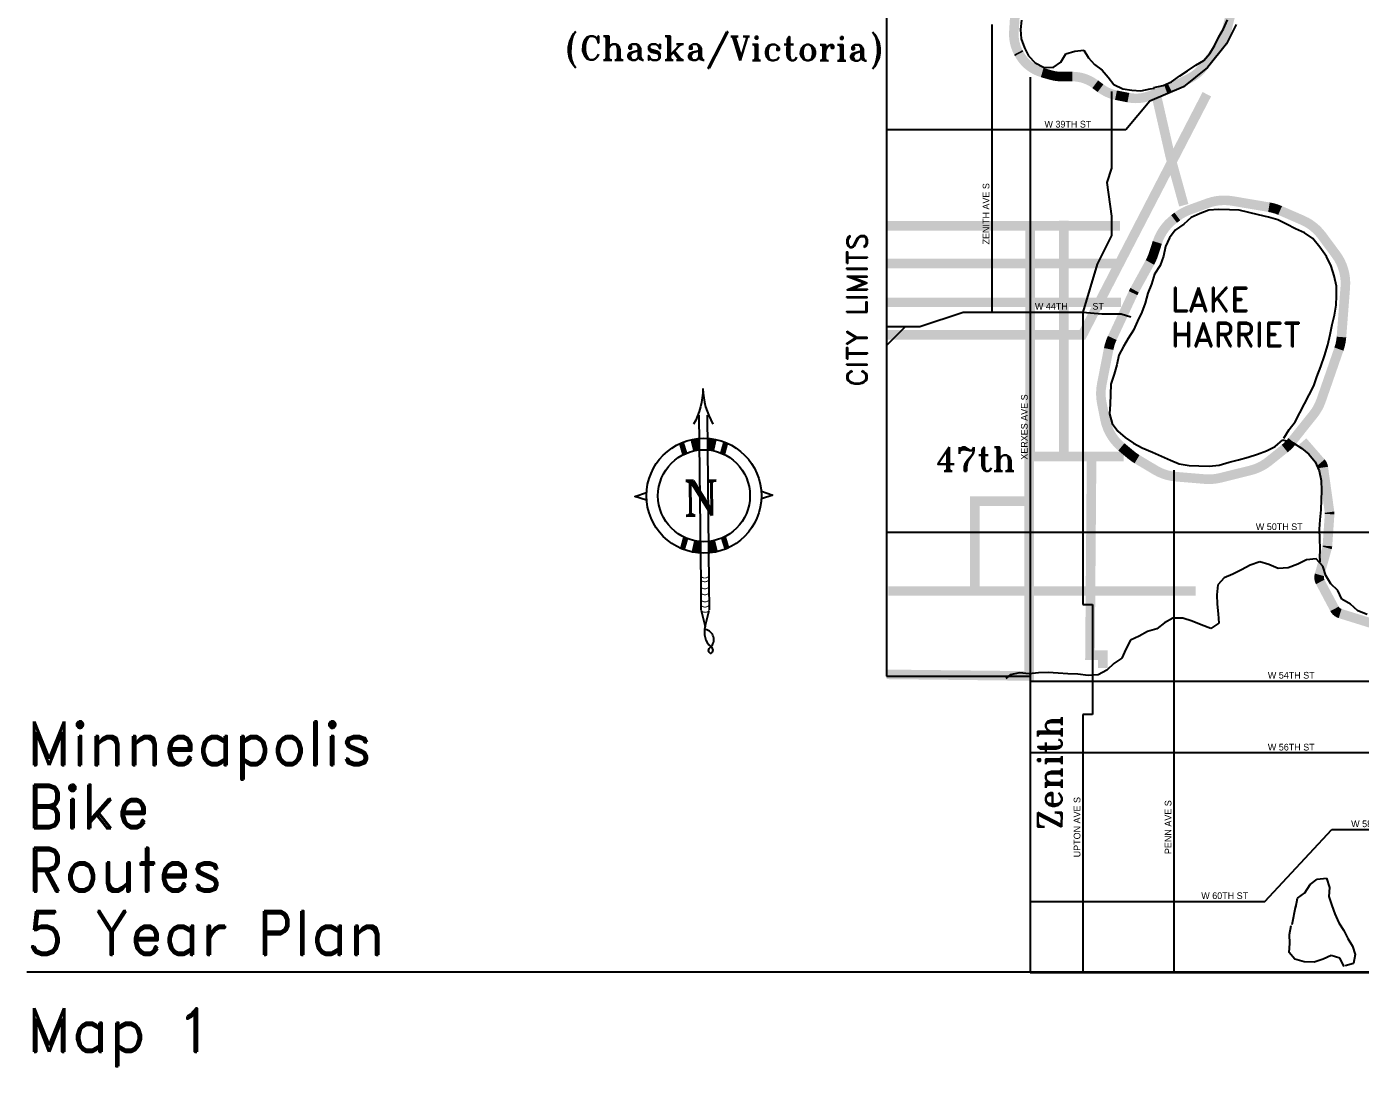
# Model space of a CAD drawing. Extents: x -40594 to -8643, y -6125 to 29389.
# Drawn here: x -40594 to -26678, y -5582 to 5266 of the extents above; entities that cross this region are included whole.
import ezdxf
from ezdxf.enums import TextEntityAlignment as Align

# ---------------------------------------------------------------- set-up
doc = ezdxf.new("R2010")
doc.units = 0
doc.header["$MEASUREMENT"] = 0
doc.linetypes.add('Long dash', pattern=[1.5, 1, -0.5])
for name, color, linetype in [('1', 254, 'Continuous'), ('2', 253, 'Continuous'), ('3', 252, 'Continuous'), ('4', 251, 'Continuous'), ('Markers', 7, 'Continuous'), ('New', 2, 'Long dash'), ('PB', 2, 'Continuous')]:
    doc.layers.add(name, color=color, linetype=linetype)
doc.styles.add('Roman', font='romant.shx')
doc.styles.add('Roman Duplex', font='romand.shx')
doc.styles.add('Roman Triplex', font='romant.shx')
doc.styles.add('Title', font='romand.shx')

# ---------------------------------------------------------------- blocks, each defined once
blk = doc.blocks.new('North Arrow')
for p, q in [((0.1117368033821879, 0.7456927626089351), (0.4867368033821879, 0.6206927626089351)), ((0.4867368033821879, 0.6206927626089351), (0.1117368033821879, 0.4956927626089351))]:
    blk.add_line(p, q)
for points in [[(-1.763263196617812, 4.120692762608935, -0.1272709034664243), (-2.078170019848958, 2.955316409399794, -0.1272709034664243)], [(-1.763263196617812, 4.120692762608935, 0.1272709034664243), (-1.448356373386666, 2.955316409399794, 0.1272709034664243)], [(-1.763292875987489, -3.641270331636269, 0.3086792898582995), (-1.583684914371604, -4.309104521632675, -0.5542135451342138), (-1.600165412448881, -4.527110999676442, -0.604469241341405), (-1.600165412448881, -4.321094877925083, 0.6054102846416494), (-1.755082094375267, -3.738472565353119, 0.6054102846416494)]]:
    blk.add_lwpolyline(points, format="xyb")
for points in [[(-1.900715128498419, 3.245692762608935), (-1.900715128498419, -2.254307237391065)], [(-1.637896963327208, 3.245692762608935), (-1.637896963327208, -2.254307237391065)], [(-3.638263196617812, 0.4956927626089351), (-4.013263196617812, 0.6206927626089351), (-3.638263196617812, 0.7456927626089351)], [(-1.900715128498419, -2.254307237391065), (-1.900715128498419, -3.106970915456119)], [(-1.637896963327208, -2.254307237391065), (-1.637896963327208, -3.106970915456119)], [(-1.89377034477428, -3.119351023879806), (-1.763292875987489, -3.641270331636269), (-1.632815407200695, -3.119351023879806)]]:
    blk.add_lwpolyline(points)
at = {"const_width": 0.03}
for points in [[(-1.89377034477428, -2.002534927132516, 0.4658251369800941), (-1.632815407200695, -2.002534927132516, 0.4658251369800941)], [(-1.89377034477428, -2.124381257407746, 0.4658251369800941), (-1.632815407200695, -2.124381257407746, 0.4658251369800941)], [(-1.89377034477428, -2.35504222488064, 0.4658251369800941), (-1.632815407200695, -2.35504222488064, 0.4658251369800941)], [(-1.89377034477428, -2.549214451736353, 0.4658251369800941), (-1.632815407200695, -2.549214451736353, 0.4658251369800941)], [(-1.89377034477428, -2.779875419209247, 0.4658251369800941), (-1.632815407200695, -2.779875419209247, 0.4658251369800941)], [(-1.89377034477428, -2.949939013871466, 0.4658251369800941), (-1.632815407200695, -2.949939013871466, 0.4658251369800941)], [(-1.89377034477428, -3.120002608533684, 0.4658251369800941), (-1.632815407200695, -3.120002608533684, 0.4658251369800941)]]:
    blk.add_lwpolyline(points, format="xyb", dxfattribs=at)
for radius in [1.875, 1.5]:
    blk.add_circle((-1.763263196617812, 0.6206927626089351), radius)
for points in [[(-2.561617011151334, 2.316449553626894), (-2.396589551449901, 2.375314808108693), (-2.459112841594518, 1.951231791949497), (-2.28813078283169, 2.018958482589846)], [(-2.185626613274874, 2.443674458474653), (-1.900231186832444, 2.486082760090573), (-2.10013558389346, 2.078456696797256), (-1.900231186832444, 2.095546609388745)], [(-1.329865662451976, 2.443674458474653), (-1.615261088894403, 2.486082760090573), (-1.415356691833388, 2.078456696797256), (-1.615261088894403, 2.095546609388745)], [(-0.9538752645755117, 2.316449553626894), (-1.118902724276946, 2.375314808108693), (-1.056379434132332, 1.951231791949497), (-1.227361492895156, 2.018958482589846)], [(-2.561617011151334, -1.074948656195458), (-2.396589551449901, -1.133813910677257), (-2.459112841594518, -0.7097308945180609), (-2.28813078283169, -0.7774575851584098)], [(-2.185626613274874, -1.202173561043217), (-1.900231186832444, -1.244581862659137), (-2.10013558389346, -0.8369557993658194), (-1.900231186832444, -0.8540457119573093)], [(-1.329865662451976, -1.202173561043217), (-1.615261088894403, -1.244581862659137), (-1.415356691833388, -0.8369557993658194), (-1.615261088894403, -0.8540457119573093)], [(-0.9538752645755117, -1.074948656195458), (-1.118902724276946, -1.133813910677257), (-1.056379434132332, -0.7097308945180609), (-1.227361492895156, -0.7774575851584098)]]:
    blk.add_solid(points)
at = {"style": 'Roman'}
blk.add_text('N', height=1.133040386745102, dxfattribs=at).set_placement((-2.451145572175578, -0.02432391795820443), (-1.264150881299758, -0.02432391795820443), align=Align.ALIGNED)

msp = doc.modelspace()

# ---------------------------------------------------------------- linework, layer by layer
at = {"layer": '1'}
for p, q in [((-30212.81161489987, 5332.312281618943), (-30223.6522920047, 5235.348721452221)), ((-28107.52497231578, 5243.602670391152), (-28065.44031809116, 5337.31255783185)), ((-30223.6522920047, 5235.348721452221), (-30216.713867088, 5139.989218932555)), ((-28197.06979668282, 5073.425842054348), (-28152.83464217216, 5160.669532691161)), ((-28152.83464217216, 5160.669532691161), (-28107.52497231578, 5243.602670391152)), ((-30216.713867088, 5139.989218932555), (-30180.68270013484, 5046.764785955871)), ((-30180.68270013484, 5046.764785955871), (-30139.79784419368, 4961.079228135575)), ((-29749.74534141697, 4981.284867679864), (-29657.06367709281, 5011.390402089804)), ((-29657.06367709281, 5011.390402089804), (-29563.8572466497, 5021.023932938293)), ((-29563.8572466497, 5021.023932938293), (-29515.96526224535, 4940.720871610043)), ((-28248.84713293766, 4986.187294998559), (-28197.06979668282, 5073.425842054348)), ((-30139.79784419368, 4961.079228135575), (-30070.35052331468, 4889.919834408065)), ((-30070.35052331468, 4889.919834408065), (-29982.56994240364, 4842.99067616156)), ((-29883.98432205628, 4840.768533139872), (-29803.67574974836, 4896.741426555862)), ((-29803.67574974836, 4896.741426555862), (-29749.74534141697, 4981.284867679864)), ((-29515.96526224535, 4940.720871610043), (-29451.90447924348, 4870.642606403871)), ((-29451.90447924348, 4870.642606403871), (-29370.59560611599, 4813.482038859685)), ((-28392.76997803973, 4865.071755262084), (-28310.31127284442, 4914.039724606744)), ((-28310.31127284442, 4914.039724606744), (-28248.84713293766, 4986.187294998559)), ((-29982.56994240364, 4842.99067616156), (-29883.98432205628, 4840.768533139872)), ((-29370.59560611599, 4813.482038859685), (-29310.30885317538, 4739.096527304482)), ((-29310.30885317538, 4739.096527304482), (-29250.0232024307, 4663.094833946954)), ((-28648.24500517086, 4691.775722103092), (-28563.08311127359, 4754.748763408032)), ((-28563.08311127359, 4754.748763408032), (-28480.62293648371, 4805.871641822465)), ((-28480.62293648371, 4805.871641822465), (-28392.76997803973, 4865.071755262084)), ((-29250.0232024307, 4663.094833946954), (-29156.85424664931, 4617.778183516326)), ((-29156.85424664931, 4617.778183516326), (-29063.66324694925, 4604.785169132239)), ((-29063.66324694925, 4604.785169132239), (-28966.6985845866, 4595.560673829736)), ((-28966.6985845866, 4595.560673829736), (-28872.40624943978, 4617.584197032109)), ((-28872.40624943978, 4617.584197032109), (-28824.99273892519, 4625.632774963036)), ((-28831.99215201685, 4631.563551087278), (-28736.62309713244, 4652.508884957479)), ((-28736.62309713244, 4652.508884957479), (-28648.24500517086, 4691.775722103092)), ((-28257.31356959621, 3350.996440870913), (-28350.45733905309, 3316.570361442205)), ((-28157.17940012788, 3358.503242605952), (-28257.31356959621, 3350.996440870913)), ((-28044.12869487135, 3353.624269302469), (-28157.17940012788, 3358.503242605952)), ((-27943.45956988167, 3349.825693970852), (-28044.12869487135, 3353.624269302469)), ((-27842.25726408173, 3328.79996190485), (-27943.45956988167, 3349.825693970852)), ((-28521.14533636594, 3206.261066126965), (-28611.06727239184, 3144.378494760043)), ((-28443.60368990792, 3273.530784315), (-28521.14533636594, 3206.261066126965)), ((-28350.45733905309, 3316.570361442205), (-28443.60368990792, 3273.530784315)), ((-27739.44186351179, 3301.313622552854), (-27842.25726408173, 3328.79996190485)), ((-27637.70185945518, 3278.134354724854), (-27739.44186351179, 3301.313622552854)), ((-27537.57801557865, 3251.187165665877), (-27637.70185945518, 3278.134354724854)), ((-27447.6883470271, 3205.401015801479), (-27537.57801557865, 3251.187165665877)), ((-27356.18477701869, 3155.845976681871), (-27447.6883470271, 3205.401015801479)), ((-28668.15605658758, 3063.105711991811), (-28712.327820983, 2971.06218500352)), ((-28611.06727239184, 3144.378494760043), (-28668.15605658758, 3063.105711991811)), ((-27260.91022036923, 3114.903305899166), (-27356.18477701869, 3155.845976681871)), ((-27173.17828235134, 3054.582524018027), (-27260.91022036923, 3114.903305899166)), ((-28712.327820983, 2971.06218500352), (-28733.353553049, 2869.859879203585)), ((-27101.60504206149, 2966.272714737905), (-27173.17828235134, 3054.582524018027)), ((-27030.57337212523, 2867.196194672018), (-27101.60504206149, 2966.272714737905)), ((-28733.353553049, 2869.859879203585), (-28766.75973602025, 2773.506376618607)), ((-26982.69079992845, 2767.049924900806), (-27030.57337212523, 2867.196194672018)), ((-28824.92811150099, 2682.5437316143), (-28856.72103836487, 2580.267965349485)), ((-28766.75973602025, 2773.506376618607), (-28824.92811150099, 2682.5437316143)), ((-26949.34350509789, 2666.908011238633), (-26982.69079992845, 2767.049924900806)), ((-26928.38085594426, 2557.617967031347), (-26949.34350509789, 2666.908011238633)), ((-28856.72103836487, 2580.267965349485), (-28894.97199111679, 2484.992602013164)), ((-26925.71882398988, 2458.561936811675), (-26928.38085594426, 2557.617967031347)), ((-28921.92047087475, 2380.562009287376), (-28956.40269570883, 2286.362203801771)), ((-28894.97199111679, 2484.992602013164), (-28921.92047087475, 2380.562009287376)), ((-26930.59376385907, 2358.969821709055), (-26925.71882398988, 2458.561936811675)), ((-28956.40269570883, 2286.362203801771), (-29001.65114731656, 2194.318999488227)), ((-26971.56821810401, 2157.641574646754), (-26948.92842324377, 2255.613334797636)), ((-26948.92842324377, 2255.613334797636), (-26930.59376385907, 2358.969821709055)), ((-29044.74751519863, 2097.96840097594), (-29099.6837316566, 2014.003254827437)), ((-29001.65114731656, 2194.318999488227), (-29044.74751519863, 2097.96840097594)), ((-26992.05625191334, 2054.285733084817), (-26971.56821810401, 2157.641574646754)), ((-29099.6837316566, 2014.003254827437), (-29149.77550100865, 1927.883282217958)), ((-27016.85216393353, 1947.162776978761), (-26992.05625191334, 2054.285733084817)), ((-29197.71518663504, 1837.455915409741), (-29219.27861695771, 1738.407145371805)), ((-29149.77550100865, 1927.883282217958), (-29197.71518663504, 1837.455915409741)), ((-27090.13514007909, 1719.46537345709), (-27051.87934720601, 1830.891044978106)), ((-27051.87934720601, 1830.891044978106), (-27016.85216393353, 1947.162776978761)), ((-29219.27861695771, 1738.407145371805), (-29248.37837375446, 1640.97566487554)), ((-27133.23441203386, 1613.424590033986), (-27090.13514007909, 1719.46537345709)), ((-29282.32548172982, 1536.008825929433), (-29284.51080095406, 1429.417437259914)), ((-29248.37837375446, 1640.97566487554), (-29282.32548172982, 1536.008825929433)), ((-27163.41053336817, 1517.070119424779), (-27133.23441203386, 1613.424590033986)), ((-29284.51080095406, 1429.417437259914), (-29288.31002163516, 1326.594937845609)), ((-27259.82953892609, 1331.908798296467), (-27211.35134835617, 1422.874347373468)), ((-27211.35134835617, 1422.874347373468), (-27163.41053336817, 1517.070119424779)), ((-29288.31002163516, 1326.594937845609), (-29295.33881994109, 1225.388437274006)), ((-27308.8470411264, 1237.713348919897), (-27259.82953892609, 1331.908798296467)), ((-29295.33881994109, 1225.388437274006), (-29268.45197105916, 1124.171772447983)), ((-29268.45197105916, 1124.171772447983), (-29208.18104242591, 1045.555536163483)), ((-27420.87478451543, 1063.323578698497), (-27358.94090786428, 1144.594909430384)), ((-27358.94090786428, 1144.594909430384), (-27308.8470411264, 1237.713348919897)), ((-29208.18104242591, 1045.555536163483), (-29132.29459979193, 978.7781804306451)), ((-29132.29459979193, 978.7781804306451), (-29045.63902631162, 919.5344084365652)), ((-27477.42829051507, 971.8221060759115), (-27420.87478451543, 1063.323578698497)), ((-29045.63902631162, 919.5344084365652), (-28953.59646734756, 872.1325824042124)), ((-28953.59646734756, 872.1325824042124), (-28847.55632927394, 826.8799360248167)), ((-27750.95717970261, 803.9408603399279), (-27657.81324890835, 838.9052833747846)), ((-27657.81324890835, 838.9052833747846), (-27565.74277857898, 884.6369012075211)), ((-27565.74277857898, 884.6369012075211), (-27487.12379955916, 954.05967114544)), ((-27487.12379955916, 954.05967114544), (-27380.00245682682, 923.8803230636886)), ((-27380.00245682682, 923.8803230636886), (-27292.80757171612, 867.8664513691747)), ((-27292.80757171612, 867.8664513691747), (-27215.84331250823, 804.8571782046884)), ((-28847.55632927394, 826.8799360248167), (-28753.35910518628, 783.7842134922321)), ((-28753.35910518628, 783.7842134922321), (-28660.23760028671, 743.9188752713262)), ((-28660.23760028671, 743.9188752713262), (-28568.73064219348, 705.6690518810065)), ((-28568.73064219348, 705.6690518810065), (-28462.68227591391, 687.8719294155999)), ((-28152.05688579996, 691.5472429951778), (-28046.53250410045, 721.6628628150766)), ((-28046.53250410045, 721.6628628150766), (-27948.54622358611, 747.4739925089289)), ((-27948.54622358611, 747.4739925089289), (-27850.02111545349, 774.8999916838775)), ((-27850.02111545349, 774.8999916838775), (-27750.95717970261, 803.9408603399279)), ((-27215.84331250823, 804.8571782046884), (-27150.7276140943, 725.1628026715334)), ((-27150.7276140943, 725.1628026715334), (-27107.68835964184, 630.9397646043872)), ((-28462.68227591391, 687.8719294155999), (-28362.5519785425, 682.4584846028829)), ((-28362.5519785425, 682.4584846028829), (-28254.3450750424, 681.8877121849982)), ((-28254.3450750424, 681.8877121849982), (-28152.05688579996, 691.5472429951778)), ((-27107.68835964184, 630.9397646043872), (-27087.26163403378, 529.7250358268248)), ((-27087.26163403378, 529.7250358268248), (-27084.60057010364, 427.4389439702154)), ((-27084.60057010364, 427.4389439702154), (-27086.78363060467, 328.3843657868911)), ((-27086.78363060467, 328.3843657868911), (-27091.65986117283, 224.485501835019)), ((-27091.65986117283, 224.485501835019), (-27100.84267925288, 121.1262721882777)), ((-27100.84267925288, 121.1262721882777), (-27107.87099354669, 21.53480243514059)), ((-27107.87099354669, 21.53480243514059), (-27104.67061798616, -77.52138912189912)), ((-27104.67061798616, -77.52138912189912), (-27102.01036074288, -182.4991990092894)), ((-27102.01036074288, -182.4991990092894), (-27104.73192618744, -282.091959461397)), ((-27916.59038518021, -402.9759740899835), (-28007.045340679, -447.0930451163658)), ((-27826.67232125123, -354.0136492708225), (-27916.59038518021, -402.9759740899835)), ((-27727.06826718309, -319.0511622844242), (-27826.67232125123, -354.0136492708225)), ((-27631.25084948107, -344.9203734321127), (-27727.06826718309, -319.0511622844242)), ((-27535.97629283161, -385.8630442148224), (-27631.25084948107, -344.9203734321127)), ((-27430.45949398858, -381.0495738842801), (-27535.97629283161, -385.8630442148224)), ((-27331.39281550237, -342.8568639235718), (-27430.45949398858, -381.0495738842801)), ((-27238.2461419728, -298.7405995840509), (-27331.39281550237, -342.8568639235718)), ((-27138.64902541165, -286.9268876623855), (-27238.2461419728, -298.7405995840509)), ((-27070.84080228008, -363.9303518516208), (-27138.64902541165, -286.9268876623855)), ((-27104.73192618744, -282.091959461397), (-27100.9643276312, -284.7848068537824)), ((-27099.65472679005, -284.3210061704467), (-27099.65472679005, -319.6104504691848)), ((-27039.64607518729, -461.3799021335226), (-27070.84080228008, -363.9303518516208)), ((-28099.11322961043, -484.2111652505919), (-28165.35175772499, -558.4827384034734)), ((-28007.045340679, -447.0930451163658), (-28099.11322961043, -484.2111652505919)), ((-26985.83752855112, -547.531012855753), (-27039.64607518729, -461.3799021335226)), ((-26913.72045918447, -617.5373008639272), (-26985.83752855112, -547.531012855753)), ((-28165.35175772499, -558.4827384034734), (-28174.53441446766, -661.3036244440573)), ((-28174.53441446766, -661.3036244440573), (-28171.3342002445, -760.8981596072554)), ((-26869.60371083284, -709.068943575031), (-26913.72045918447, -617.5373008639272)), ((-28171.3342002445, -760.8981596072554), (-28161.67370141009, -859.9562872127572)), ((-26780.25432193591, -761.3150553759351), (-26869.60371083284, -709.068943575031)), ((-26703.8293743584, -827.5542288399865), (-26780.25432193591, -761.3150553759351)), ((-26608.01615142804, -867.4203737477492), (-26703.8293743584, -827.5542288399865)), ((-28722.65629574005, -955.0749919610771), (-28801.81135964282, -1016.960790075431)), ((-28635.42994984185, -906.1118604550556), (-28722.65629574005, -955.0749919610771)), ((-28531.529795191, -906.681342173968), (-28635.42994984185, -906.1118604550556)), ((-28433.02227283192, -937.9347960700852), (-28531.529795191, -906.681342173968)), ((-28337.7469094956, -976.1857488220085), (-28433.02227283192, -937.9347960700852)), ((-28153.62823339415, -959.0139308061443), (-28237.62613102913, -1013.361466397961)), ((-28161.67370141009, -859.9562872127572), (-28153.62823339415, -959.0139308061443)), ((-28984.33323604881, -1094.965919599103), (-29077.47910289152, -1136.390465907841)), ((-28898.18277067607, -1043.310747387555), (-28984.33323604881, -1094.965919599103)), ((-28801.81135964282, -1016.960790075431), (-28898.18277067607, -1043.310747387555)), ((-28237.62613102913, -1013.361466397961), (-28337.7469094956, -976.1857488220085)), ((-29123.80424171156, -1228.433347546641), (-29165.8229543571, -1321.554207096731)), ((-29077.47910289152, -1136.390465907841), (-29123.80424171156, -1228.433347546641)), ((-29249.28331507277, -1378.593622056702), (-29324.13356617475, -1446.94083414391)), ((-29165.8229543571, -1321.554207096731), (-29249.28331507277, -1378.593622056702)), ((-30333.54283209391, -1496.704281944381), (-30375.54476565278, -1533.837406454189)), ((-30235.55832629066, -1476.814931918256), (-30333.54283209391, -1496.704281944381)), ((-30134.8908146747, -1485.996943311442), (-30235.55832629066, -1476.814931918256)), ((-30034.75583851951, -1475.798423545616), (-30134.8908146747, -1485.996943311442)), ((-29935.69964696247, -1472.598047985085), (-30034.75583851951, -1475.798423545616)), ((-29829.64789259808, -1479.089954721204), (-29935.69964696247, -1472.598047985085)), ((-29728.44155336385, -1486.65709663329), (-29829.64789259808, -1479.089954721204)), ((-29626.15755889308, -1490.994499583181), (-29728.44155336385, -1486.65709663329)), ((-29518.49303243343, -1505.023700817606), (-29626.15755889308, -1490.994499583181)), ((-29412.43724463475, -1498.057017399813), (-29518.49303243343, -1505.023700817606)), ((-29324.13356617475, -1446.94083414391), (-29412.43724463475, -1498.057017399813)), ((-27257.63125090435, -3771.442627277661), (-27200.6329951058, -3686.377122619969)), ((-27200.6329951058, -3686.377122619969), (-27127.79033346191, -3630.533859013528)), ((-27127.79033346191, -3630.533859013528), (-27029.80659164651, -3618.80433012762)), ((-27029.80659164651, -3618.80433012762), (-27000.4640205991, -3715.20487406526)), ((-27000.4640205991, -3715.20487406526), (-27005.7846803324, -3811.472660939072)), ((-27351.18570184366, -3919.643204531677), (-27332.67896710777, -3828.377881888958)), ((-27332.67896710777, -3828.377881888958), (-27257.63125090435, -3771.442627277661)), ((-27005.7846803324, -3811.472660939072), (-26974.22019668561, -3902.379533772712)), ((-26974.22019668561, -3902.379533772712), (-26944.8439095585, -3989.976717512081)), ((-26944.8439095585, -3989.976717512081), (-26901.19166367893, -4085.331630054458)), ((-27416.10794312655, -4206.058179410159), (-27400.35015119765, -4114.232110480148)), ((-26901.19166367893, -4085.331630054458), (-26851.43231903353, -4166.404262079443)), ((-26851.43231903353, -4166.404262079443), (-26807.72949903441, -4248.554134324405)), ((-27420.67798716201, -4393.665042851037), (-27414.26744367883, -4300.152520549157)), ((-27414.26744367883, -4300.152520549157), (-27416.10794312655, -4206.058179410159)), ((-26807.72949903441, -4248.554134324405), (-26758.51193538147, -4327.423819044835)), ((-27360.41829267156, -4462.673092448037), (-27420.67798716201, -4393.665042851037)), ((-26980.61955450727, -4423.961767480688), (-27065.50151151936, -4462.702161093371)), ((-26893.24573979595, -4452.907741667151), (-26980.61955450727, -4423.961767480688)), ((-26847.91546956445, -4541.116245813374), (-26893.24573979595, -4452.907741667151)), ((-26758.51193538147, -4327.423819044835), (-26731.33859555891, -4415.562783776667)), ((-26731.33859555891, -4415.562783776667), (-26750.40396932711, -4509.026839213969)), ((-27265.34575229671, -4492.748988229027), (-27360.41829267156, -4462.673092448037)), ((-27158.05690713521, -4493.710112962825), (-27265.34575229671, -4492.748988229027)), ((-27065.50151151936, -4462.702161093371), (-27158.05690713521, -4493.710112962825)), ((-26750.40396932711, -4509.026839213969), (-26837.4382995242, -4535.10397352171))]:
    msp.add_line(p, q, dxfattribs=at)
at = {"layer": '2'}
for p, q in [((-30523.77030501789, 5288.570367904802), (-30523.77030501789, 2288.570367904798)), ((-27973.77030501789, 5288.570367904802), (-28073.77030501789, 5088.570367904802)), ((-28073.77030501789, 5088.570367904802), (-28273.77030501789, 4838.570367904802)), ((-30123.77030501789, 4738.570367904802), (-30123.77030501789, -1561.429632095198)), ((-28273.77030501789, 4838.570367904802), (-28523.77030501789, 4638.570367904802)), ((-28523.77030501789, 4638.570367904802), (-28873.77030501789, 4488.570367904802)), ((-29273.77030501789, 4588.570367904802), (-29273.77030501789, 3788.570367904802)), ((-28873.77030501789, 4488.570367904802), (-29123.77030501789, 4188.570367904802)), ((-29123.77030501789, 4188.570367904802), (-31623.77030501789, 4188.570367904802)), ((-29273.77030501789, 3788.570367904802), (-29323.77030501789, 3638.570367904802)), ((-29323.77030501789, 3638.570367904802), (-29273.77030501789, 3288.570367904798)), ((-29273.77030501789, 3288.570367904798), (-29273.77030501789, 3088.570367904802)), ((-29273.77030501789, 3088.570367904802), (-29423.77030501789, 2788.570367904798)), ((-29423.77030501789, 2788.570367904798), (-29573.77030501789, 2288.570367904798)), ((-31273.77030501789, 2138.570367904802), (-30823.77030501789, 2288.570367904798)), ((-30823.77030501789, 2288.570367904798), (-29573.77030501789, 2288.570367904798)), ((-29573.77030501789, 2288.570367904798), (-29573.77030501789, -761.4296320951971)), ((-29573.77030501789, 2288.570367904798), (-29373.77030501789, 2268.5703679048)), ((-29373.77030501789, 2268.5703679048), (-29173.77030501789, 2268.5703679048)), ((-29173.77030501789, 2268.5703679048), (-29073.77030501789, 2238.570367904802)), ((-31623.77030501789, 1938.570367904802), (-31423.77030501789, 2138.570367904802)), ((-31623.77030501789, 2138.570367904802), (-31273.77030501789, 2138.570367904802)), ((-28623.77030501789, 638.5703679048002), (-28623.77030501789, -4611.429632095199)), ((-25573.77030501789, -11.42963209519712), (-31623.77030501789, -11.42963209519712)), ((-29573.77030501789, -761.4296320951971), (-29473.77030501789, -761.4296320951971)), ((-29473.77030501789, -761.4296320951971), (-29473.77030501789, -1911.4296320952)), ((-30123.77030501789, -1561.429632095198), (-25573.77030501789, -1561.429632095198)), ((-29573.77030501789, -1911.4296320952), (-29573.77030501789, -4611.429632095199)), ((-29473.77030501789, -1911.4296320952), (-29573.77030501789, -1911.4296320952)), ((-25573.77030501789, -2311.429632095197), (-30123.77030501789, -2311.429632095197)), ((-27673.77030501789, -3861.429632095199), (-26973.77030501789, -3111.429632095199)), ((-26973.77030501789, -3111.429632095199), (-25573.77030501789, -3111.429632095199)), ((-30123.77030501789, -3861.429632095199), (-27673.77030501789, -3861.429632095199))]:
    msp.add_line(p, q, dxfattribs=at)
at = {"layer": '4'}
msp.add_line((-27356.05445901938, -3912.274166387656), (-27393.98635898575, -4105.189442886579), dxfattribs=at)
msp.add_lwpolyline([(-40594.19200841416, -4595.575817085791), (-19616.632413362, -4595.575817085791)], dxfattribs=at)
at = {"layer": 'Markers'}
for p, q in [((-31623.77030501789, 9008.072221964849), (-31623.77030501789, -1511.429632095193)), ((-31623.77030501789, -1511.429632095197), (-30123.77030501789, -1511.429632095197)), ((-30123.77030501789, -1511.429632095197), (-30123.77030501789, -4595.575817085793)), ((-30123.77030501789, -4601.429632095201), (-13673.77030501789, -4601.429632095201))]:
    msp.add_line(p, q, dxfattribs=at)
at = {"layer": 'New', "const_width": 100}
for points in [[(-28279.58552568104, 4561.526048636435), (-29577.00888265674, 2051.784698580796), (-31623.77030501789, 2051.784698580796)], [(-29187.04403619396, 3188.04115593644), (-31623.77030501789, 3188.04115593644)], [(-30122.59363712343, 3219.977600612136), (-30122.59363712343, 792.8088242444419)], [(-29771.76257307015, 3241.268563729274), (-29771.76257307015, 814.0997873615806)], [(-29187.04403619396, 2794.15848383885), (-31623.77030501789, 2794.15848383885)], [(-29176.41278742929, 2389.630330182677), (-31623.77030501789, 2389.630330182674)], [(-31619.71050380472, -1491.94734930223), (-30133.54357680357, -1508.668239258729), (-30133.54357680356, 782.0894034110179), (-29148.33178994772, 782.0894034110142)], [(-29482.30188337793, 765.368626122151), (-29499.00037681273, -1291.297007827189), (-29365.41231696721, -1291.297007827189), (-29365.41231696721, -1425.063902143879)], [(-30166.94056367315, 313.9053859702262), (-30701.29274687163, 313.9053859702262), (-30701.29274687163, -589.0209816659853)], [(-31603.01201036992, -622.4626489113552), (-28396.89907972975, -622.4626489113552)]]:
    msp.add_lwpolyline(points, dxfattribs=at)
at = {"layer": 'PB', "const_width": 100}
for points in [[(-27958.28480570653, 5692.051797989652), (-28078.02256723438, 5205.210032161041, -0.108084523390034), (-28153.37289923392, 5051.775268018957), (-28324.69370009418, 4836.340618970624, -0.1085329489007943), (-28457.85209913449, 4728.053761062502), (-28662.81407366641, 4624.833344978153, -0.02955660906660076), (-28706.19558255479, 4606.110609245115), (-28883.21032954838, 4541.8284748677, -0.1374063557770087), (-29098.37614285647, 4525.6098589145), (-29227.33906692772, 4551.465745991638, -0.112111402172638), (-29389.01051159035, 4623.888423332002), (-29444.29457391765, 4665.433348920655, 0.1625207061244995), (-29684.59757109652, 4745.660821103076), (-29797.76554746852, 4745.660821103087, -0.07096012892900688), (-29909.60096612685, 4761.61285647691), (-29997.4834205799, 4787.20437626545, -0.2021757363508541), (-30238.6782648969, 4983.184179249243), (-30246.77972157201, 4998.391747375177, -0.1388295042054409), (-30292.97327218392, 5211.366668438097), (-30279.68605685843, 5424.343904241174, 0.05933611365163115)], [(-27279.2284341831, 938.1848843234802), (-27088.15772588218, 718.5026224495487, -0.1452618076756613), (-27064.57334255762, 666.7161260691255), (-26999.40069214334, 200.3375051713019, -0.05182001228558299), (-26998.67119926779, 179.6778876007747), (-27021.3616449029, -152.2568123878327, -0.05186575850717198), (-27024.90068500453, -172.642541722762), (-27104.36743544604, -453.7217566977497, 0.1932538002710222), (-27096.46312796472, -527.8198351122328), (-26947.34073334557, -808.697905309582, 0.1976762116015167), (-26888.76786273543, -857.2773407954655), (-26532.16049775304, -968.4033541823601, 0.1337882633571278)]]:
    msp.add_lwpolyline(points, format="xyb", dxfattribs=at)
msp.add_lwpolyline([(-28801.27904680487, 4525.497098806427), (-28660.64607045386, 3909.873420346583), (-28520.01309410285, 3402.766458089833)], dxfattribs=at)
msp.add_lwpolyline([(-28835.66618603265, 2893.192706993073), (-28796.25182801883, 3014.7363517296, -0.1540776785096195), (-28621.51824152653, 3259.838047444358), (-28587.2582882112, 3285.651584238778, -0.07455933236944517), (-28456.89586038324, 3356.339855854387), (-28268.77569828311, 3424.588529694809, -0.1296090581323003), (-28014.87752926354, 3447.563933183566), (-27631.2829410593, 3382.689826211721, -0.06083914402734381), (-27515.08307849666, 3348.13262319107), (-27281.22956907526, 3246.327611560802, -0.131210518837746), (-27079.26389211058, 3085.817973154697), (-26931.78771277478, 2887.055037129045, -0.1806786794287592), (-26834.79847409434, 2550.83073321287), (-26875.00481502809, 2027.373842854058, -0.06446186063065178), (-26901.19167146826, 1901.682568451466), (-27087.25873615329, 1365.726210707418, -0.08524816386130578), (-27169.03765349467, 1217.526127846828), (-27389.42626596837, 941.8025948445993, -0.05522257873756631), (-27467.22733130673, 863.8855315232768), (-27632.47071246595, 731.4008668363495, -0.1085046980259218), (-27824.6934998815, 636.2489949103428), (-28138.01693861423, 558.4160172954353, -0.08184594304678272), (-28300.0975255839, 545.3966014884163), (-28603.17163832841, 570.6625130386446, -0.1143516473992181), (-28818.10099131716, 639.7206343554126), (-29008.0135918101, 753.1991484191531, -0.03917237846470244), (-29071.81932045194, 798.4532784569292), (-29171.41593810284, 881.5302573994086, -0.1712385165918685), (-29341.45066432814, 1167.522062449646), (-29375.91497678473, 1340.009303146481, -0.09790364626043735), (-29376.30783483149, 1533.957179534945), (-29304.12316610657, 1903.002513654677, -0.06073945876205283), (-29266.68408516086, 2018.098803059179), (-29048.93904167805, 2485.680572318004, -0.01716204543328905), (-29033.39442267481, 2516.271654836273), (-28873.56596812138, 2805.758885118397, 0.04775598155742937)], format="xyb", close=True, dxfattribs=at)

# ---------------------------------------------------------------- block references
at = {"layer": '4', "xscale": 320.000000000003, "yscale": 320, "zscale": 320.0000000000001, "rotation": 0.5882094652670942}
msp.add_blockref('North Arrow', (-32960.48708643466, 179.0922508776348), dxfattribs=at)

# ---------------------------------------------------------------- texts
at = {"layer": '3'}
for s, p in [('W 39TH ST', (-29973.77030501789, 4213.570367904798)), ('W 44TH', (-30073.77030501789, 2313.570367904797)), ('ST', (-29473.77030501789, 2313.570367904797)), ('W 58TH ST', (-26773.77030501789, -3086.429632095203))]:
    msp.add_text(s, height=70.00000000000001, dxfattribs=at).set_placement(p)
for s, p in [('ZENITH AVE S', (-30548.77030501789, 3313.570367904798)), ('XERXES AVE S', (-30148.77030501789, 1088.570367904798)), ('UPTON AVE S', (-29598.77030501789, -3086.429632095201)), ('PENN AVE S', (-28648.77030501789, -3086.429632095201))]:
    msp.add_text(s, height=70.00000000000001, rotation=90, dxfattribs=at).set_placement(p, align=Align.CENTER)
for s, p in [('W 50TH ST', (-27523.77030501789, 13.57036790479924)), ('W 54TH ST', (-27398.77030501789, -1536.429632095203)), ('W 56TH ST', (-27398.77030501789, -2286.429632095203))]:
    msp.add_text(s, height=70.00000000000001, dxfattribs=at).set_placement(p, align=Align.CENTER)
msp.add_text('W 60TH ST', height=70.00000000000001, dxfattribs=at).set_placement((-27848.77030501789, -3836.429632095199), align=Align.RIGHT)
at = {"layer": 'Markers'}
for s, height, rotation, style, p in [('(Chaska/Victoria)', 250, 359.8294959198431, 'Roman Triplex', (-34971.70245437943, 4919.467992852646)), ('CITY LIMITS', 210, 90, 'Roman Duplex', (-31824.8754868782, 1511.879146488789))]:
    msp.add_text(s, height=height, rotation=rotation, dxfattribs=dict(at, style=style)).set_placement(p)
at = {"layer": 'Markers', "style": 'Roman Duplex'}
for s, p in [('LAKE', (-28657.31326031312, 2293.645049901723)), ('HARRIET', (-28657.31326031312, 1928.645049901723))]:
    msp.add_text(s, height=250, dxfattribs=at).set_placement(p)
at = {"layer": 'New', "style": 'Roman Triplex'}
for s, rotation, p in [('47th', 359.8237623844878, (-31107.79643408357, 629.6857611372434)), ('Zenith', 89.82949591973933, (-29794.65225596667, -3115.615664557271))]:
    msp.add_text(s, height=250, rotation=rotation, dxfattribs=at).set_placement(p)
at = {"layer": 'PB', "style": 'Title'}
for s, p in [('Minneapolis', (-40594.15167320658, -2438.693427804754)), ('Bike', (-40594.15167320658, -3098.443427804757)), ('Routes', (-40594.15167320658, -3758.193427804758)), ('5 Year Plan', (-40594.15167320658, -4417.943427804762)), ('Map 1', (-40594.15167320658, -5430.276027944318))]:
    msp.add_text(s, height=454.9999999999999, dxfattribs=at).set_placement(p)

doc.saveas('drawing.dxf')
